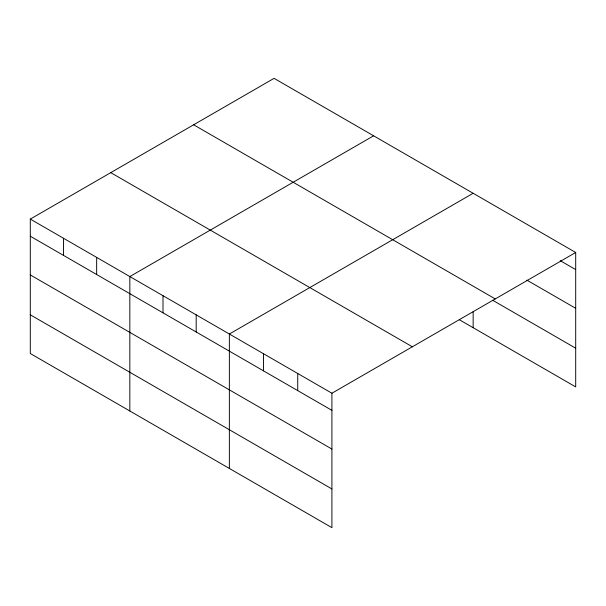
<?xml version="1.0" encoding="UTF-8"?>
<svg xmlns="http://www.w3.org/2000/svg" width="606" height="606" viewBox="0 0 606 606"><rect width="100%" height="100%" fill="white"/><g stroke="black" fill="none" stroke-linecap="round" stroke-linejoin="round"><path stroke-width="0.91" d="M30.3 219.092L331.914 393.226L331.914 527.659L30.3 353.518L30.3 219.092L274.086 78.341L575.7 252.482L575.7 386.908L459.393 319.756M373.622 135.805L129.835 276.556L129.835 410.989M473.15 193.276L229.363 334.02L229.363 468.453M331.914 393.226L575.7 252.482M560.239 260.671L575.7 269.602M526.864 280.123L575.7 308.31M193.64 124.791L495.253 298.925M492.686 300.265L575.7 348.2M110.746 172.642L412.36 346.784M30.3 236.219L331.914 410.353M30.3 274.927L331.914 449.061M30.3 314.809L331.914 488.944M473.15 311.651L473.15 327.702M297.728 373.493L297.728 390.612M263.549 353.76L263.549 370.88M196.185 314.87L196.185 331.99M163.006 295.713L163.006 312.832M96.657 257.406L96.657 274.526M63.478 238.249L63.478 255.368"/></g></svg>
